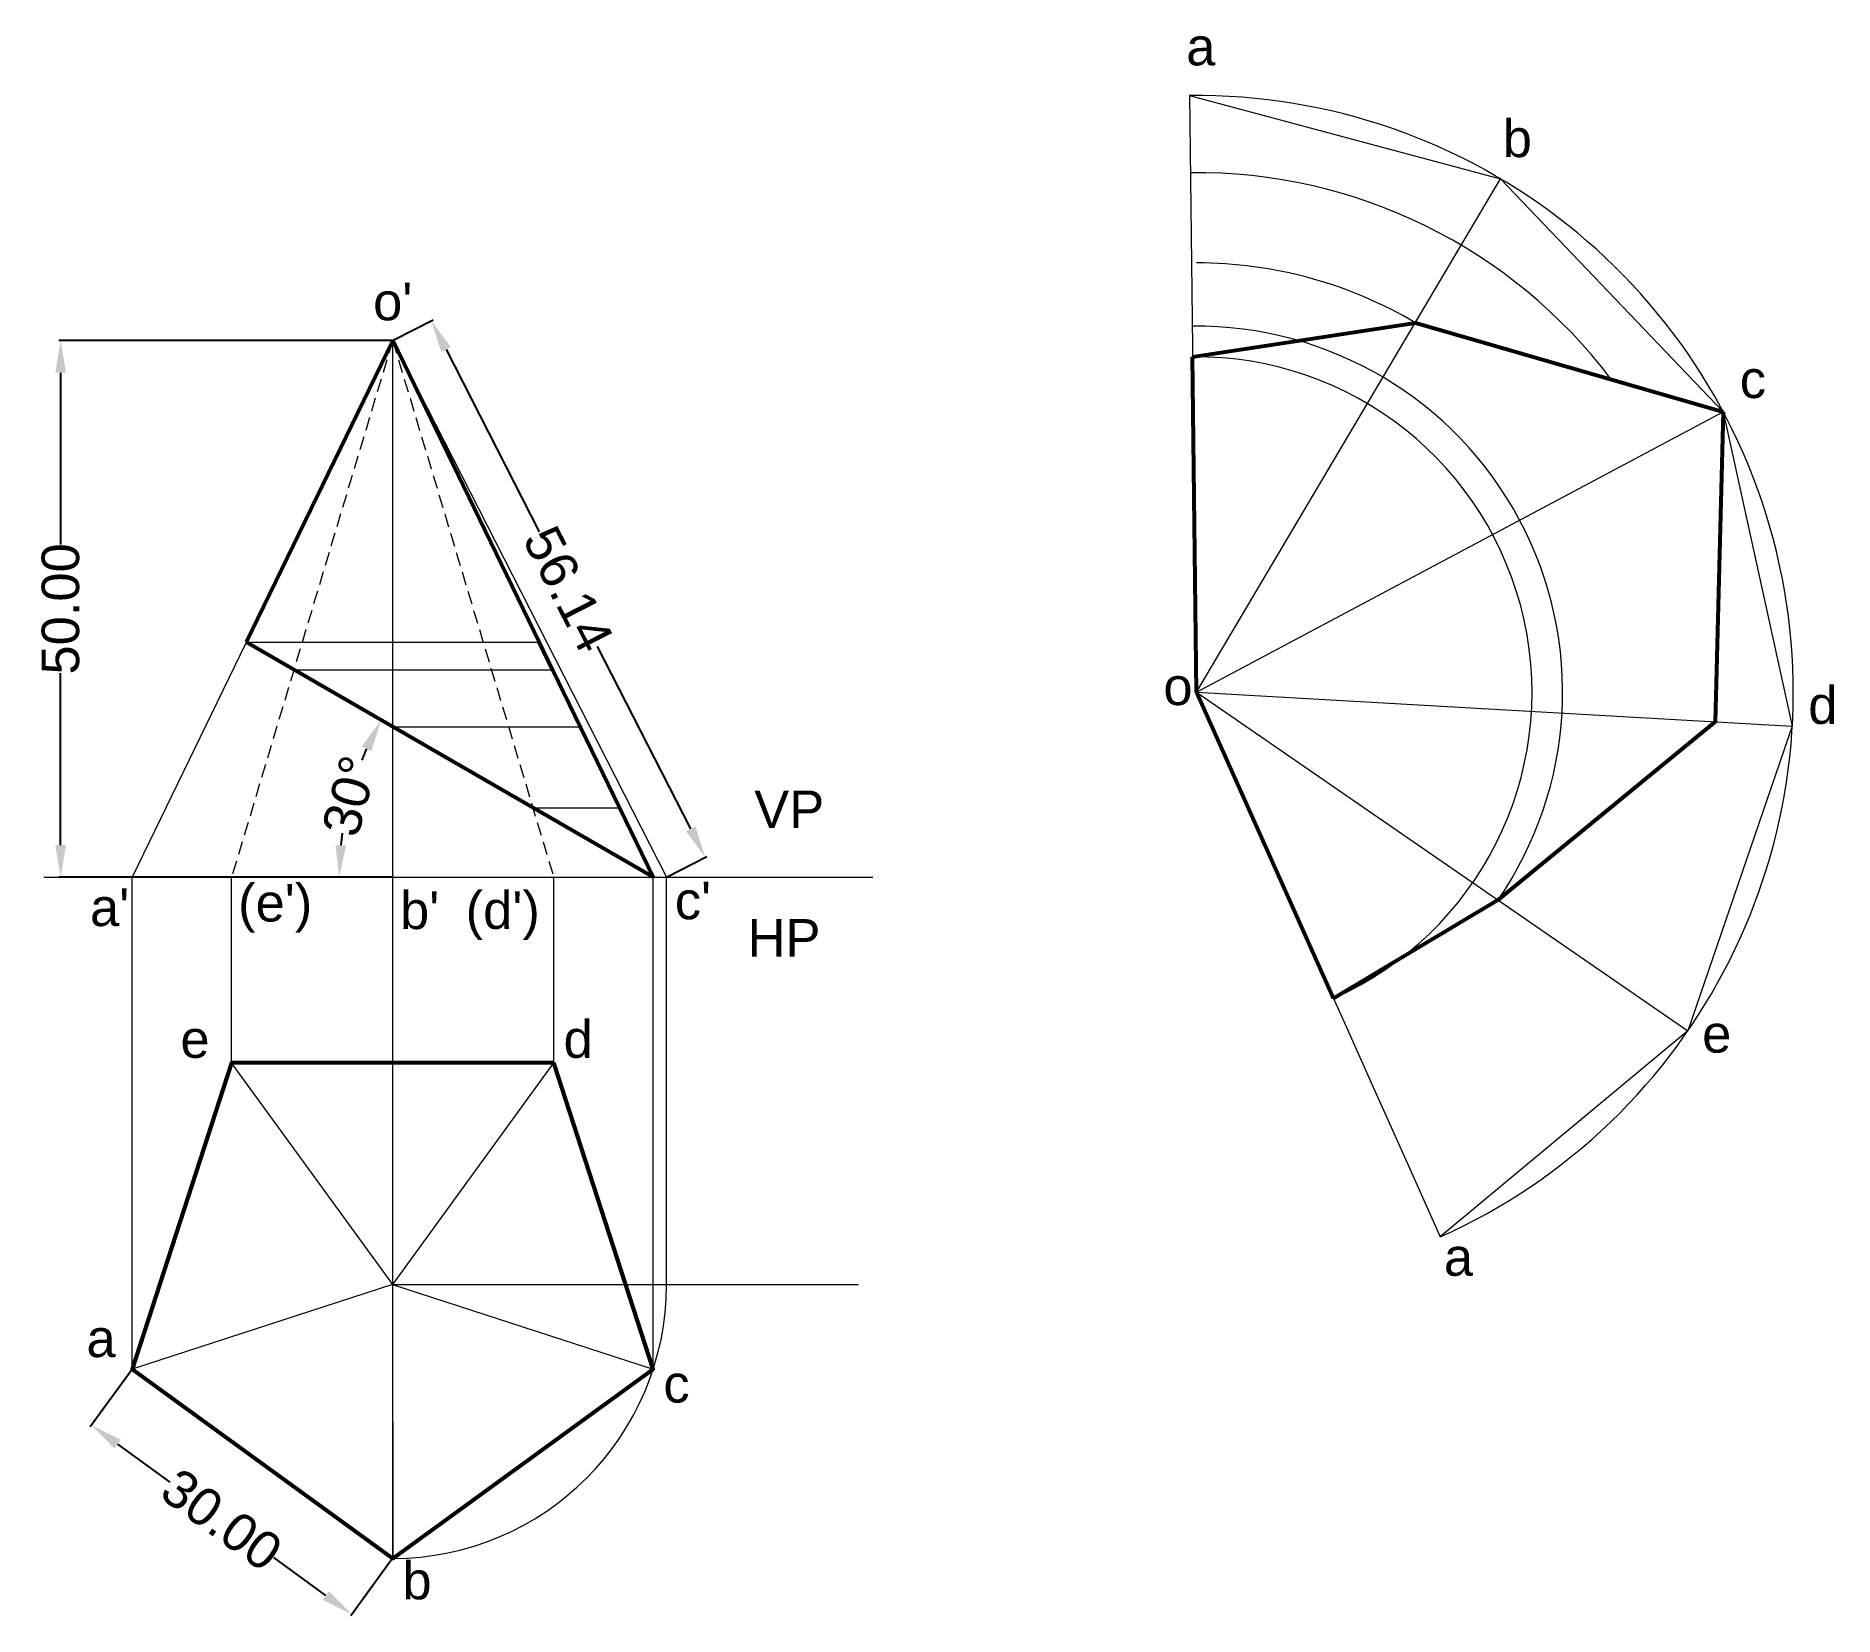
# Paper-space layout 'Layout5' of a CAD drawing. Header units: inches. Extents: x 4 to 172, y 17 to 164.
import ezdxf

# ---------------------------------------------------------------- set-up
doc = ezdxf.new("R2010")
doc.units = ezdxf.units.IN
doc.header["$MEASUREMENT"] = 0
doc.linetypes.add('HIDDEN', pattern=[0.375, 0.25, -0.125])
doc.styles.get("Standard").update_dxf_attribs({"font": 'arial.ttf', "height": 3.5})
doc.dimstyles.get("Standard").update_dxf_attribs({"dimtxt": 3.5, "dimasz": 3, "dimexe": 0.18, "dimexo": 0.0625, "dimgap": 0.09, "dimtad": 0, "dimtoh": 1, "dimzin": 0, "dimdsep": 46, "dimtxsty": 'Standard', "dimcen": 0.09, "dimadec": 0, "dimazin": 0, "dimtfac": 1, "dimtofl": 0, "dimtmove": 0, "dimatfit": 3, "dimfxl": 1, "dimtolj": 1, "dimtzin": 0, "dimarcsym": 0})

# ---------------------------------------------------------------- blocks, each defined once
blk = doc.blocks.new('*U40')
at = {"lineweight": 0, "ltscale": 5}
blk.add_line((7.5, -10.32), (-7.5, 10.32), dxfattribs=at)
blk = doc.blocks.new('*U41')
at = {"color": 0, "linetype": 'ByBlock', "lineweight": -2, "transparency": 16777216}
blk.add_blockref('*U40', (30.05, 58.4), dxfattribs=at)
for p, rotation in [((45.05, 58.4), 288), ((49.68, 44.13), 216), ((25.41, 44.13), 72.00000000000001), ((37.55, 35.32), 144)]:
    blk.add_blockref('*U40', p, dxfattribs=dict(at, rotation=rotation))
blk = doc.blocks.new('*D42')
at = {"color": 0, "lineweight": -2, "ltscale": 5, "transparency": 16777216}
for p, q in [((13.24, 40.14), (9.38, 34.83)), ((11.91, 33.21), (16.78, 29.68)), ((31.33, 19.1), (26.47, 22.64)), ((37.51, 22.51), (33.65, 17.2))]:
    blk.add_line(p, q, dxfattribs=at)
at = {"color": 0, "lineweight": 0, "ltscale": 5, "transparency": 16777216}
for points in [[(12.21, 33.62), (11.62, 32.81), (9.49, 34.97)], [(31.63, 19.51), (31.04, 18.7), (33.76, 17.34)]]:
    blk.add_solid(points, dxfattribs=at)
at = {"layer": 'Defpoints', "color": 0, "lineweight": 0, "ltscale": 5, "transparency": 16777216}
for p in [(13.28, 40.19), (37.55, 22.56), (33.76, 17.34)]:
    blk.add_point(p, dxfattribs=at)
at = {"color": 0, "lineweight": 0, "ltscale": 5, "transparency": 16777216, "insert": (21.62, 26.16), "char_height": 3.5, "attachment_point": 5, "rotation": 324}
blk.add_mtext('\\A1;30.00', dxfattribs=at)
blk = doc.blocks.new('*D43')
at = {"color": 0, "lineweight": -2, "ltscale": 5, "transparency": 16777216}
for p, q in [((37.49, 136.01), (6.44, 136.01)), ((6.62, 133.01), (6.62, 117)), ((6.62, 89.01), (6.62, 105.02)), ((37.49, 86.01), (6.44, 86.01))]:
    blk.add_line(p, q, dxfattribs=at)
at = {"color": 0, "lineweight": 0, "ltscale": 5, "transparency": 16777216}
for points in [[(6.12, 133.01), (7.12, 133.01), (6.62, 136.01)], [(6.12, 89.01), (7.12, 89.01), (6.62, 86.01)]]:
    blk.add_solid(points, dxfattribs=at)
at = {"layer": 'Defpoints', "color": 0, "lineweight": 0, "ltscale": 5, "transparency": 16777216}
for p in [(37.55, 136.01), (6.62, 86.01), (37.55, 86.01)]:
    blk.add_point(p, dxfattribs=at)
at = {"color": 0, "lineweight": 0, "ltscale": 5, "transparency": 16777216, "insert": (6.62, 111.01), "char_height": 3.5, "attachment_point": 5, "rotation": 90}
blk.add_mtext('\\A1;50.00', dxfattribs=at)
blk = doc.blocks.new('*D44')
at = {"color": 0, "lineweight": -2, "ltscale": 5, "transparency": 16777216}
for start, end in [(155.8778, 158.0859), (171.9141, 174.1222)]:
    blk.add_arc((61.82, 86.01), 29.26, start, end, dxfattribs=at)
at = {"color": 0, "lineweight": 0, "ltscale": 5, "transparency": 16777216}
for points in [[(34.67, 98.2), (35.56, 97.74), (36.48, 100.64)], [(33.22, 88.98), (32.22, 89.03), (32.56, 86.01)]]:
    blk.add_solid(points, dxfattribs=at)
at = {"layer": 'Defpoints', "color": 0, "lineweight": 0, "ltscale": 5, "transparency": 16777216}
for p in [(23.9, 107.9), (34.33, 96.02), (5.06, 86.01), (61.82, 86.01), (140.03, 86.01)]:
    blk.add_point(p, dxfattribs=at)
at = {"color": 0, "lineweight": 0, "ltscale": 5, "transparency": 16777216, "insert": (33.56, 93.59), "char_height": 3.5, "attachment_point": 5, "rotation": 75}
blk.add_mtext('\\A1;30°', dxfattribs=at)
blk = doc.blocks.new('*D45')
at = {"color": 0, "lineweight": -2, "ltscale": 5, "transparency": 16777216}
for p, q in [((37.6, 136.04), (41.31, 137.93)), ((42.52, 135.18), (51.19, 118.19)), ((65.31, 90.52), (56.63, 107.52)), ((63.12, 86.04), (66.83, 87.93))]:
    blk.add_line(p, q, dxfattribs=at)
at = {"color": 0, "lineweight": 0, "ltscale": 5, "transparency": 16777216}
for points in [[(42.96, 135.41), (42.07, 134.95), (41.15, 137.85)], [(65.75, 90.75), (64.86, 90.3), (66.67, 87.85)]]:
    blk.add_solid(points, dxfattribs=at)
at = {"layer": 'Defpoints', "color": 0, "lineweight": 0, "ltscale": 5, "transparency": 16777216}
for p in [(37.55, 136.01), (66.67, 87.85), (63.07, 86.01)]:
    blk.add_point(p, dxfattribs=at)
at = {"color": 0, "lineweight": 0, "ltscale": 5, "transparency": 16777216, "insert": (53.91, 112.85), "char_height": 3.5, "attachment_point": 5, "rotation": 297.0393}
blk.add_mtext('\\A1;56.14', dxfattribs=at)

psp = doc.layouts.new('Layout5')

# ---------------------------------------------------------------- linework, layer by layer
at = {"lineweight": 0, "ltscale": 5}
for p, q in [((111.78, 158.819), (112.15, 127.575)), ((111.78, 158.819), (140.76, 151.065)), ((112.439, 103.243), (140.76, 151.065)), ((140.76, 151.065), (161.49, 129.379)), ((37.549, 136.013), (13.278, 86.013)), ((37.549, 86.013), (37.549, 136.013)), ((37.549, 136.013), (61.819, 86.013)), ((37.549, 136.013), (63.068, 86.013)), ((112.439, 103.243), (161.49, 129.379)), ((161.49, 129.379), (167.928, 100.078)), ((112.15, 127.575), (112.184, 124.724)), ((112.184, 124.724), (112.254, 118.818)), ((112.254, 118.818), (112.354, 110.439)), ((112.354, 110.439), (112.439, 103.243)), ((23.904, 107.904), (51.193, 107.904)), ((28.346, 105.339), (52.438, 105.339)), ((112.437, 103.239), (125.198, 74.718)), ((112.439, 103.243), (167.928, 100.078)), ((112.439, 103.243), (158.2, 71.699)), ((37.549, 100.026), (55.017, 100.026)), ((167.928, 100.078), (158.2, 71.699)), ((50.606, 92.487), (58.677, 92.487)), ((5.062, 86.013), (82.286, 86.013)), ((13.278, 40.191), (13.278, 86.013)), ((22.549, 68.723), (22.549, 86.013)), ((37.549, 22.557), (37.549, 86.013)), ((52.549, 68.723), (52.549, 86.013)), ((61.819, 40.191), (61.819, 86.013)), ((63.068, 48.077), (63.068, 86.013)), ((125.198, 74.718), (126.362, 72.115)), ((126.362, 72.115), (128.774, 66.724)), ((158.2, 71.699), (135.139, 52.511)), ((128.774, 66.724), (132.197, 59.075)), ((132.197, 59.075), (135.135, 52.506)), ((37.549, 48.077), (80.95, 48.077))]:
    psp.add_line(p, q, dxfattribs=at)
at = {"lineweight": 53, "ltscale": 5}
for p, q in [((112.068, 134.484), (132.821, 137.66)), ((132.821, 137.66), (161.49, 129.379)), ((37.549, 136.013), (23.904, 107.904)), ((37.549, 136.013), (51.193, 107.904)), ((112.437, 103.239), (112.068, 134.484)), ((161.49, 129.379), (160.747, 100.488)), ((61.819, 86.013), (23.904, 107.904)), ((51.193, 107.904), (52.438, 105.339)), ((52.438, 105.339), (55.017, 100.026)), ((125.198, 74.718), (112.439, 103.243)), ((55.017, 100.026), (58.677, 92.487)), ((160.747, 100.488), (140.515, 83.89)), ((58.677, 92.487), (61.819, 86.013)), ((140.515, 83.89), (125.198, 74.718))]:
    psp.add_line(p, q, dxfattribs=at)
at = {"linetype": 'HIDDEN', "lineweight": 0, "ltscale": 5}
for q in [(22.549, 86.013), (52.549, 86.013)]:
    psp.add_line((37.549, 136.013), q, dxfattribs=at)
at = {"lineweight": 53, "ltscale": 5}
psp.add_lwpolyline([(52.549, 68.723), (22.549, 68.723), (13.278, 40.191), (37.549, 22.557), (61.819, 40.191)], close=True, dxfattribs=at)
at = {"lineweight": 0, "ltscale": 5}
for centre, radius, start, end in [((112.439, 103.243), 55.579, 294.10576, 90.67981), ((112.434, 103.247), 48.391, 37.03073, 90.67391), ((112.437, 103.239), 40.003, 59.36556, 90), ((112.439, 103.243), 34.1, 325.42057, 90.67981), ((112.437, 103.239), 31.246, 294.10385, 90.6765), ((112.434, 103.247), 48.391, 356.73162, 0.32134), ((37.549, 48.077), 25.52, 270, 0)]:
    psp.add_arc(centre, radius, start, end, dxfattribs=at)

# ---------------------------------------------------------------- block references
at = {"lineweight": 0}
psp.add_blockref('*U41', (0, 0), dxfattribs=at)

# ---------------------------------------------------------------- texts
at = {"lineweight": 53, "ltscale": 5}
for s, p in [('a', (111.473, 161.638)), ('b', (140.955, 153.094)), ("o'", (35.728, 137.887)), ('c', (163.035, 130.649)), ('o', (109.344, 102.047)), ('d', (169.416, 100.298)), ('VP', (71.232, 90.589)), ("(e')", (23.151, 81.888)), ("c'", (63.831, 82.099)), ("a'", (9.354, 81.466)), ("b'", (38.235, 81.186)), ("(d')", (44.35, 81.205)), ('HP', (70.612, 78.617)), ('d', (53.467, 69.189)), ('e', (159.532, 69.676)), ('e', (17.776, 69.189)), ('a', (135.477, 48.894)), ('a', (9.025, 41.316)), ('c', (62.766, 37.08)), ('b', (38.457, 18.754))]:
    psp.add_text(s, height=3.5, dxfattribs=at).set_placement(p)

# ---------------------------------------------------------------- dimensions: what is measured, and where the dimension line sits
at = {"lineweight": 0, "ltscale": 5}
for p1, p2, distance, picture, middle in [((37.549, 136.013), (63.068, 86.013), 4.047, '*D45', (53.913, 112.853)), ((13.278, 40.191), (37.549, 22.557), -6.448, '*D42', (21.623, 26.158))]:
    dim = psp.add_aligned_dim(p1=p1, p2=p2, distance=distance, dimstyle='Standard', dxfattribs=at)
    dim.commit()
    dim.dimension.update_dxf_attribs({"geometry": picture, "text_midpoint": middle})
dim = psp.add_linear_dim(base=(6.617, 86.013), p1=(37.549, 136.013), p2=(37.549, 86.013), angle=90, dimstyle='Standard', dxfattribs=at)
dim.commit()
dim.dimension.update_dxf_attribs({"geometry": '*D43', "text_midpoint": (6.617, 111.013)})
dim = psp.add_angular_dim_2l(base=(34.327, 96.02), line1=((5.062, 86.013), (140.033, 86.013)), line2=((61.819, 86.013), (23.904, 107.904)), dimstyle='Standard', dxfattribs=at)
dim.commit()
dim.dimension.update_dxf_attribs({"geometry": '*D44', "text_midpoint": (33.559, 93.585)})

doc.saveas('drawing.dxf')
